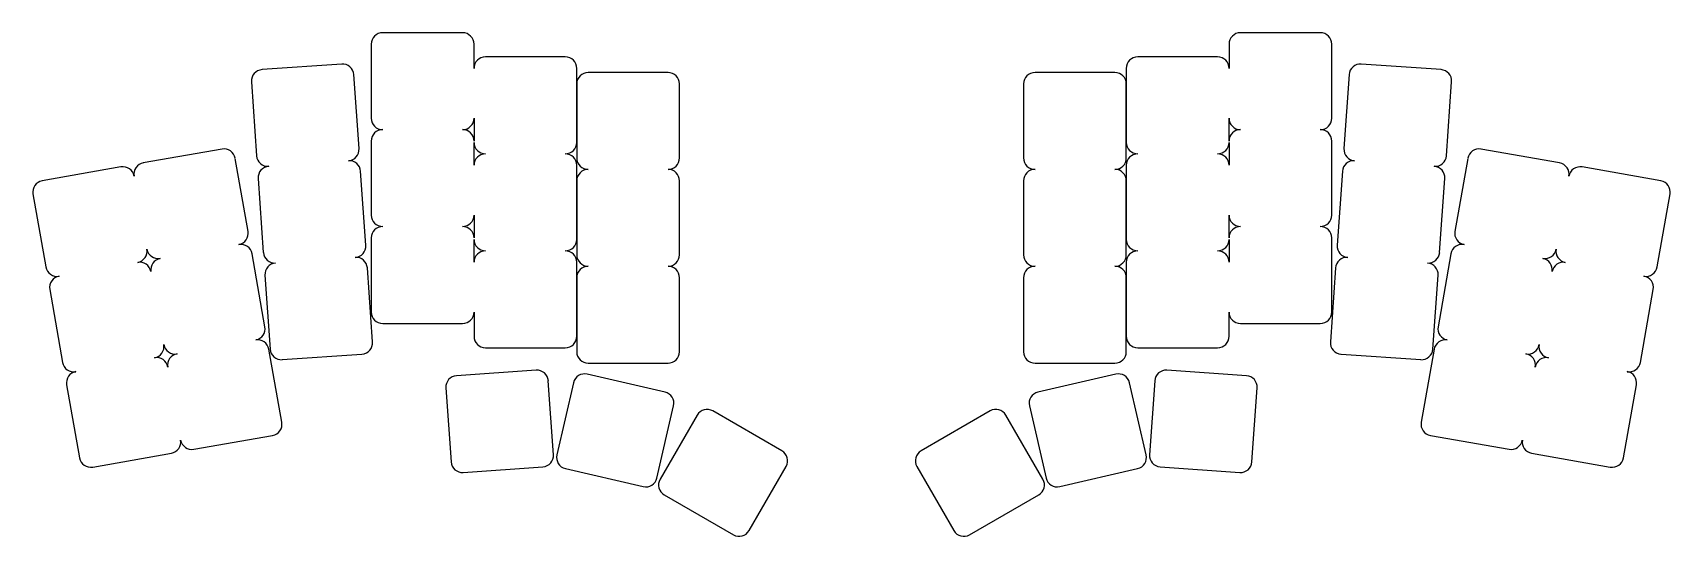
# Model space of a CAD drawing. Header units: millimetres. Extents: x -16 to 271, y -22 to 67.
import ezdxf

# ---------------------------------------------------------------- set-up
doc = ezdxf.new("R2010")
doc.units = ezdxf.units.MM

msp = doc.modelspace()

# ---------------------------------------------------------------- linework, layer by layer
for p, q in [((59.4, 66.61), (45.4, 66.61)), ((209.71, 66.61), (195.71, 66.61)), ((43.4, 64.61), (43.4, 51.61)), ((61.4, 60.36), (61.4, 64.61)), ((193.71, 64.61), (193.71, 60.36)), ((211.71, 51.61), (211.71, 64.61)), ((38.21, 61.11), (24.25, 60.14)), ((77.4, 62.36), (63.4, 62.36)), ((79.4, 47.36), (79.4, 60.36)), ((175.71, 60.36), (175.71, 47.36)), ((191.71, 62.36), (177.71, 62.36)), ((230.86, 60.14), (216.89, 61.11)), ((22.39, 58), (23.3, 45.03)), ((41.25, 46.29), (40.35, 59.26)), ((79.4, 57.64), (79.4, 44.64)), ((95.4, 59.64), (81.4, 59.64)), ((97.4, 44.64), (97.4, 57.64)), ((157.71, 57.64), (157.71, 44.64)), ((173.71, 59.64), (159.71, 59.64)), ((175.71, 44.64), (175.71, 57.64)), ((214.76, 59.26), (213.85, 46.29)), ((231.81, 45.03), (232.71, 58)), ((61.4, 51.61), (61.4, 47.61)), ((193.71, 47.61), (193.71, 51.61)), ((17.24, 46.2), (3.45, 43.76)), ((43.4, 47.61), (43.4, 34.61)), ((61.4, 43.36), (61.4, 47.36)), ((193.71, 47.36), (193.71, 43.36)), ((211.71, 34.61), (211.71, 47.61)), ((251.65, 43.76), (237.86, 46.2)), ((-0.49, 43.07), (-14.27, 40.64)), ((21.81, 31.77), (19.56, 44.57)), ((79.4, 30.36), (79.4, 43.36)), ((175.71, 43.36), (175.71, 30.36)), ((235.55, 44.57), (233.29, 31.77)), ((269.38, 40.64), (255.59, 43.07)), ((23.58, 41.04), (24.48, 28.07)), ((42.44, 29.33), (41.53, 42.3)), ((79.4, 40.64), (79.4, 27.64)), ((97.4, 27.64), (97.4, 40.64)), ((157.71, 40.64), (157.71, 27.64)), ((175.71, 27.64), (175.71, 40.64)), ((213.57, 42.3), (212.67, 29.33)), ((230.62, 28.07), (231.53, 41.04)), ((-15.9, 38.32), (-13.64, 25.52)), ((268.74, 25.52), (271, 38.32)), ((61.4, 34.61), (61.4, 30.61)), ((193.71, 30.61), (193.71, 34.61)), ((43.4, 30.61), (43.4, 17.61)), ((61.4, 26.36), (61.4, 30.36)), ((193.71, 30.36), (193.71, 26.36)), ((211.71, 17.61), (211.71, 30.61)), ((24.77, 15.03), (22.51, 27.83)), ((79.4, 13.36), (79.4, 26.36)), ((175.71, 26.36), (175.71, 13.36)), ((232.6, 27.83), (230.34, 15.03)), ((24.76, 24.08), (25.67, 11.12)), ((43.63, 12.37), (42.72, 25.34)), ((79.4, 23.64), (79.4, 10.64)), ((97.4, 10.64), (97.4, 23.64)), ((157.71, 23.64), (157.71, 10.64)), ((175.71, 10.64), (175.71, 23.64)), ((212.39, 25.34), (211.48, 12.37)), ((229.44, 11.12), (230.34, 24.08)), ((-12.94, 21.58), (-10.69, 8.78)), ((265.79, 8.78), (268.05, 21.58)), ((61.4, 17.61), (61.4, 13.36)), ((193.71, 13.36), (193.71, 17.61)), ((45.4, 15.61), (59.4, 15.61)), ((195.71, 15.61), (209.71, 15.61)), ((27.72, -1.71), (25.46, 11.09)), ((27.8, 9.26), (41.77, 10.24)), ((63.4, 11.36), (77.4, 11.36)), ((81.4, 8.64), (95.4, 8.64)), ((159.71, 8.64), (173.71, 8.64)), ((177.71, 11.36), (191.71, 11.36)), ((213.34, 10.24), (227.3, 9.26)), ((229.64, 11.09), (227.39, -1.71)), ((72.29, 7.41), (58.32, 6.43)), ((94.88, 3.56), (81.24, 6.71)), ((173.86, 6.71), (160.22, 3.56)), ((196.78, 6.43), (182.82, 7.41)), ((-9.99, 4.84), (-7.73, -7.96)), ((56.47, 4.3), (57.37, -8.67)), ((75.33, -7.41), (74.42, 5.55)), ((78.84, 5.21), (75.92, -7.46)), ((179.19, -7.46), (176.26, 5.21)), ((180.68, 5.55), (179.77, -7.41)), ((197.73, -8.67), (198.64, 4.3)), ((262.84, -7.96), (265.1, 4.84)), ((93.46, -11.51), (96.38, 1.16)), ((115.36, -6.74), (103.24, 0.26)), ((151.86, 0.26), (139.74, -6.74)), ((158.72, 1.16), (161.65, -11.51)), ((100.51, -0.47), (94.01, -11.73)), ((161.1, -11.73), (154.6, -0.47)), ((12.31, -6.46), (26.1, -4.03)), ((229.01, -4.03), (242.8, -6.46)), ((-5.42, -9.59), (8.37, -7.16)), ((246.73, -7.16), (260.52, -9.59)), ((59.51, -10.52), (73.47, -9.55)), ((77.42, -9.86), (91.06, -13.01)), ((109.6, -20.73), (116.1, -9.47)), ((139.01, -9.47), (145.51, -20.73)), ((164.05, -13.01), (177.69, -9.86)), ((181.63, -9.55), (195.6, -10.52)), ((94.74, -14.46), (106.86, -21.46)), ((148.24, -21.46), (160.36, -14.46))]:
    msp.add_line(p, q)
for centre, start, end in [((45.4, 64.61), 90, 180), ((59.4, 64.61), 0, 90), ((195.71, 64.61), 90, 180), ((209.71, 64.61), 0, 90), ((38.35, 59.12), 4, 94), ((63.4, 60.36), 90, 180), ((77.4, 60.36), 0, 90), ((177.71, 60.36), 90, 180), ((191.71, 60.36), 0, 90), ((216.75, 59.12), 86, 176), ((24.39, 58.14), 94, 184), ((81.4, 57.64), 90, 180), ((95.4, 57.64), 0, 90), ((159.71, 57.64), 90, 180), ((173.71, 57.64), 0, 90), ((230.72, 58.14), 356, 86), ((45.4, 51.61), 180, 269.9872), ((45.4, 47.61), 90.0128, 180), ((59.4, 51.61), 270.0128, 360), ((59.4, 47.61), 0, 89.9872), ((195.71, 51.61), 180, 269.9872), ((195.71, 47.61), 90.0128, 180), ((209.71, 51.61), 270.0128, 360), ((209.71, 47.61), 0, 89.9872), ((17.59, 44.23), 10, 100), ((39.26, 46.15), 274, 4), ((63.4, 47.36), 180, 270), ((77.4, 47.36), 270, 360), ((177.71, 47.36), 180, 270), ((191.71, 47.36), 270, 360), ((215.85, 46.15), 176, 266), ((237.52, 44.23), 80, 170), ((-0.14, 41.1), 10, 100), ((3.8, 41.79), 100, 190), ((25.29, 45.17), 184, 274), ((25.57, 41.18), 94, 184), ((39.54, 42.16), 4, 94), ((63.4, 43.36), 90, 180), ((77.4, 43.36), 0, 90), ((81.4, 44.64), 180, 270), ((95.4, 44.64), 270, 360), ((159.71, 44.64), 180, 270), ((173.71, 44.64), 270, 360), ((177.71, 43.36), 90, 180), ((191.71, 43.36), 0, 90), ((215.57, 42.16), 86, 176), ((229.81, 45.17), 266, 356), ((229.53, 41.18), 356, 86), ((251.3, 41.79), 350, 80), ((255.24, 41.1), 80, 170), ((-13.93, 38.67), 100, 190), ((81.4, 40.64), 90, 180), ((95.4, 40.64), 0, 90), ((159.71, 40.64), 90, 180), ((173.71, 40.64), 0, 90), ((269.03, 38.67), 350, 80), ((45.4, 34.61), 180, 270), ((59.4, 34.61), 270, 360), ((195.71, 34.61), 180, 270), ((209.71, 34.61), 270, 360), ((19.84, 31.42), 280, 10), ((45.4, 30.61), 90, 180), ((59.4, 30.61), 0, 90), ((195.71, 30.61), 90, 180), ((209.71, 30.61), 0, 90), ((235.26, 31.42), 170, 260), ((20.54, 27.48), 10, 100), ((40.44, 29.19), 274, 4), ((63.4, 30.36), 180, 270), ((77.4, 30.36), 270, 360), ((177.71, 30.36), 180, 270), ((191.71, 30.36), 270, 360), ((214.66, 29.19), 176, 266), ((234.56, 27.48), 80, 170), ((2.12, 28.3), 280, 10), ((2.81, 24.36), 10, 100), ((6.06, 28.99), 190, 280), ((6.75, 25.05), 100, 190), ((26.48, 28.21), 184, 274), ((26.76, 24.22), 94, 184), ((40.72, 25.2), 4, 94), ((63.4, 26.36), 90, 180), ((77.4, 26.36), 0, 90), ((81.4, 27.64), 180, 270), ((95.4, 27.64), 270, 360), ((159.71, 27.64), 180, 270), ((173.71, 27.64), 270, 360), ((177.71, 26.36), 90, 180), ((191.71, 26.36), 0, 90), ((214.38, 25.2), 86, 176), ((228.63, 28.21), 266, 356), ((228.35, 24.22), 356, 86), ((249.05, 28.99), 260, 350), ((248.35, 25.05), 350, 80), ((252.29, 24.36), 80, 170), ((252.99, 28.3), 170, 260), ((-11.67, 25.87), 190, 280), ((-10.97, 21.93), 100, 190), ((81.4, 23.64), 90, 180), ((95.4, 23.64), 0, 90), ((159.71, 23.64), 90, 180), ((173.71, 23.64), 0, 90), ((266.77, 25.87), 260, 350), ((266.08, 21.93), 350, 80), ((45.4, 17.61), 180, 270), ((59.4, 17.61), 270, 360), ((195.71, 17.61), 180, 270), ((209.71, 17.61), 270, 360), ((22.8, 14.68), 280, 10), ((232.31, 14.68), 170, 260), ((5.07, 11.56), 280, 10), ((9.01, 12.25), 190, 280), ((23.49, 10.74), 10, 100), ((41.63, 12.23), 274, 4), ((63.4, 13.36), 180, 270), ((77.4, 13.36), 270, 360), ((177.71, 13.36), 180, 270), ((191.71, 13.36), 270, 360), ((213.47, 12.23), 176, 266), ((231.61, 10.74), 80, 170), ((246.09, 12.25), 260, 350), ((250.03, 11.56), 170, 260), ((-8.72, 9.12), 190, 280), ((5.76, 7.62), 10, 100), ((9.7, 8.31), 100, 190), ((27.66, 11.25), 184, 274), ((81.4, 10.64), 180, 270), ((95.4, 10.64), 270, 360), ((159.71, 10.64), 180, 270), ((173.71, 10.64), 270, 360), ((227.44, 11.25), 266, 356), ((245.4, 8.31), 350, 80), ((249.34, 7.62), 80, 170), ((263.82, 9.12), 260, 350), ((-8.02, 5.19), 100, 190), ((58.46, 4.44), 94, 184), ((72.43, 5.42), 4, 94), ((80.79, 4.76), 77, 167), ((174.31, 4.76), 13, 103), ((182.68, 5.42), 86, 176), ((196.64, 4.44), 356, 86), ((263.13, 5.19), 350, 80), ((94.43, 1.61), 347, 77), ((160.67, 1.61), 103, 193), ((102.24, -1.47), 60, 150), ((152.86, -1.47), 30, 120), ((25.75, -2.06), 280, 10), ((229.36, -2.06), 170, 260), ((8.02, -5.19), 280, 10), ((11.96, -4.49), 190, 280), ((243.14, -4.49), 260, 350), ((247.08, -5.19), 170, 260), ((-5.76, -7.62), 190, 280), ((73.33, -7.55), 274, 4), ((77.87, -7.91), 167, 257), ((114.36, -8.47), 330, 60), ((140.74, -8.47), 120, 210), ((177.24, -7.91), 283, 13), ((181.77, -7.55), 176, 266), ((260.87, -7.62), 260, 350), ((59.37, -8.53), 184, 274), ((195.74, -8.53), 266, 356), ((91.51, -11.06), 257, 347), ((95.74, -12.73), 150, 240), ((159.36, -12.73), 300, 30), ((163.6, -11.06), 193, 283), ((107.86, -19.73), 240, 330), ((147.24, -19.73), 210, 300)]:
    msp.add_arc(centre, 2, start, end)

doc.saveas('drawing.dxf')
